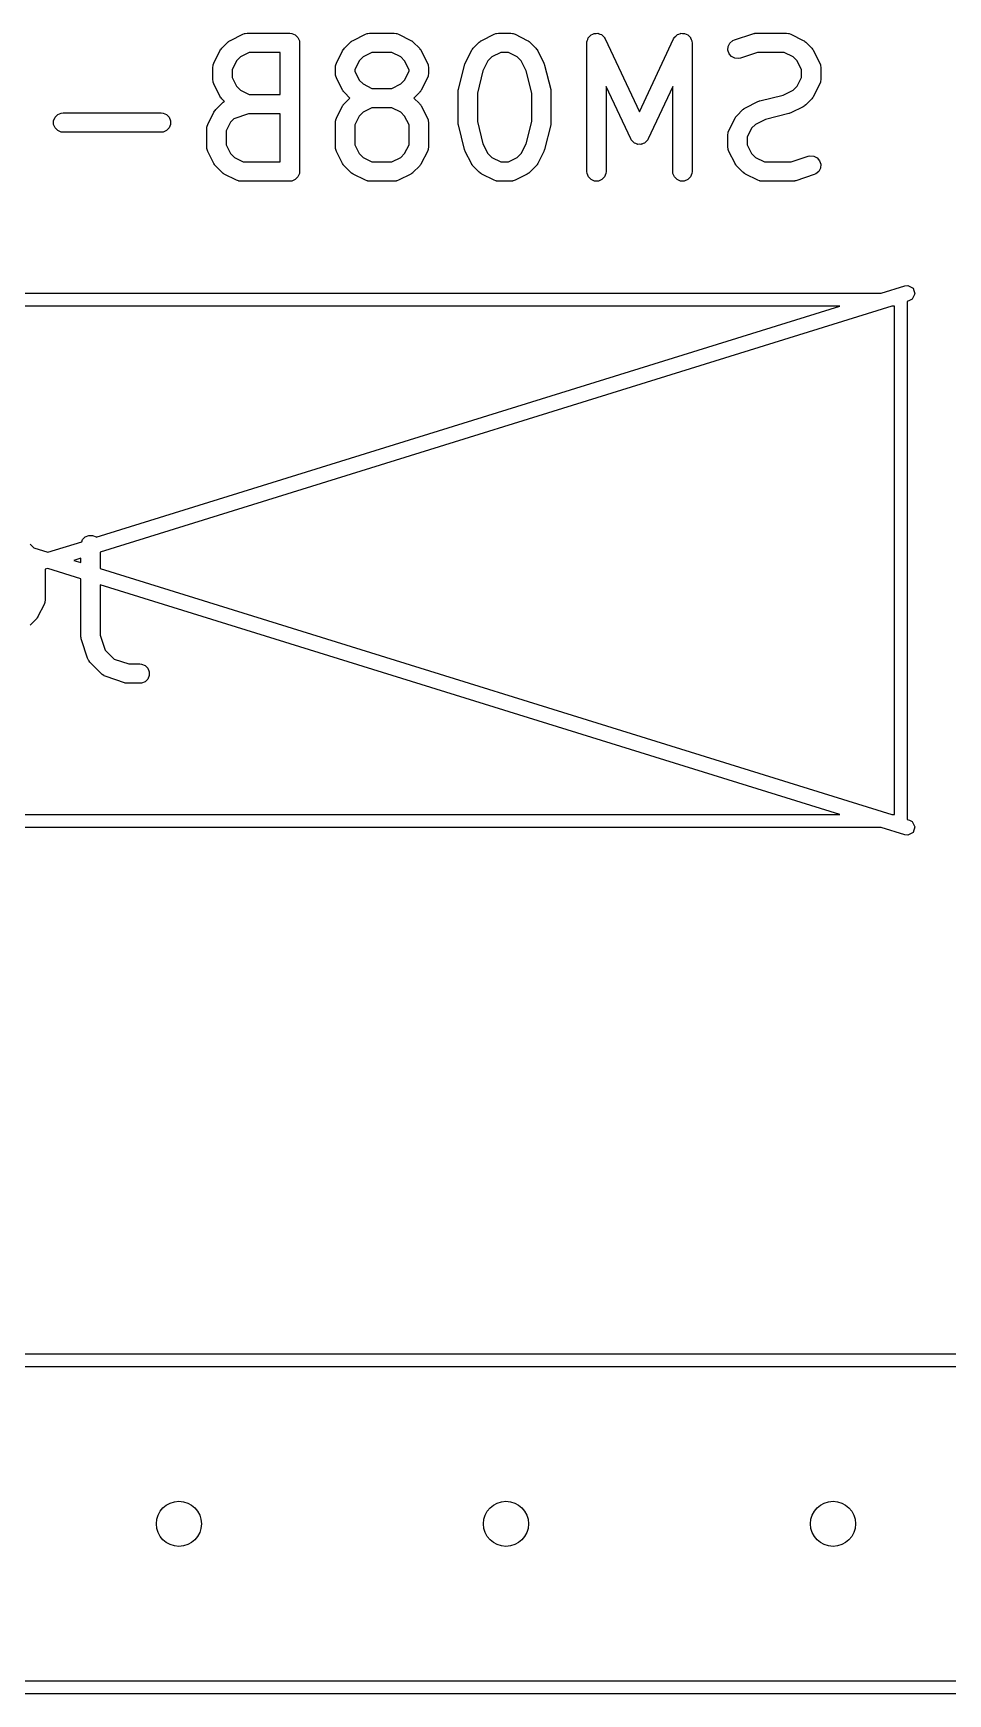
# Model space of a CAD drawing. Extents: x 4.36 to 6.79, y -4.77 to -4.17.
# Drawn here: x 6.098 to 6.378, y -4.68 to -4.172 of the extents above; entities that cross this region are included whole.
import ezdxf

# ---------------------------------------------------------------- set-up
doc = ezdxf.new("R2010")
doc.units = 0
doc.header["$MEASUREMENT"] = 0
doc.layers.add('BLACK', color=7, linetype='CONTINUOUS')

msp = doc.modelspace()

# ---------------------------------------------------------------- linework, layer by layer
at = {"layer": 'BLACK', "linetype": 'CONTINUOUS'}
for p, q in [((6.15745, -4.17478), (6.15768, -4.17459)), ((6.15768, -4.17459), (6.15773, -4.17453)), ((6.15773, -4.17453), (6.15782, -4.17448)), ((6.15782, -4.17448), (6.1579, -4.17441)), ((6.1579, -4.17441), (6.15797, -4.17438)), ((6.15797, -4.17438), (6.15822, -4.17423)), ((6.15822, -4.17423), (6.16197, -4.17235)), ((6.16197, -4.17235), (6.16251, -4.17214)), ((6.16251, -4.17214), (6.16262, -4.17214)), ((6.16262, -4.17214), (6.16272, -4.1721)), ((6.16272, -4.1721), (6.16329, -4.17204)), ((6.16329, -4.17204), (6.17642, -4.17204)), ((6.17642, -4.17204), (6.17699, -4.1721)), ((6.17699, -4.1721), (6.17806, -4.17254)), ((6.17806, -4.17254), (6.17887, -4.17335)), ((6.17887, -4.17335), (6.17931, -4.17442)), ((6.17931, -4.17442), (6.17937, -4.17499)), ((6.19495, -4.17478), (6.19518, -4.17459)), ((6.19518, -4.17459), (6.19523, -4.17453)), ((6.19523, -4.17453), (6.19532, -4.17448)), ((6.19532, -4.17448), (6.1954, -4.17441)), ((6.1954, -4.17441), (6.19547, -4.17438)), ((6.19547, -4.17438), (6.19572, -4.17423)), ((6.19572, -4.17423), (6.19947, -4.17235)), ((6.19947, -4.17235), (6.20001, -4.17214)), ((6.20001, -4.17214), (6.20011, -4.17214)), ((6.20011, -4.17214), (6.20021, -4.1721)), ((6.20021, -4.1721), (6.20079, -4.17204)), ((6.20079, -4.17204), (6.20829, -4.17204)), ((6.20829, -4.17204), (6.20886, -4.1721)), ((6.20886, -4.1721), (6.20896, -4.17214)), ((6.20896, -4.17214), (6.20907, -4.17214)), ((6.20907, -4.17214), (6.20961, -4.17235)), ((6.20961, -4.17235), (6.21336, -4.17423)), ((6.21336, -4.17423), (6.2136, -4.17438)), ((6.2136, -4.17438), (6.21368, -4.17441)), ((6.21368, -4.17441), (6.21376, -4.17448)), ((6.21376, -4.17448), (6.21385, -4.17453)), ((6.21385, -4.17453), (6.2139, -4.17459)), ((6.2139, -4.17459), (6.21412, -4.17478)), ((6.23432, -4.17478), (6.23455, -4.17459)), ((6.23455, -4.17459), (6.2346, -4.17453)), ((6.2346, -4.17453), (6.23469, -4.17448)), ((6.23469, -4.17448), (6.23477, -4.17441)), ((6.23477, -4.17441), (6.23484, -4.17438)), ((6.23484, -4.17438), (6.23509, -4.17423)), ((6.23509, -4.17423), (6.23884, -4.17235)), ((6.23884, -4.17235), (6.23938, -4.17214)), ((6.23938, -4.17214), (6.23948, -4.17214)), ((6.23948, -4.17214), (6.23958, -4.1721)), ((6.23958, -4.1721), (6.24016, -4.17204)), ((6.24016, -4.17204), (6.24391, -4.17204)), ((6.24391, -4.17204), (6.24448, -4.1721)), ((6.24448, -4.1721), (6.24458, -4.17214)), ((6.24458, -4.17214), (6.24469, -4.17214)), ((6.24469, -4.17214), (6.24523, -4.17235)), ((6.24523, -4.17235), (6.24898, -4.17423)), ((6.24898, -4.17423), (6.24923, -4.17438)), ((6.24923, -4.17438), (6.2493, -4.17441)), ((6.2493, -4.17441), (6.24938, -4.17448)), ((6.24938, -4.17448), (6.24947, -4.17453)), ((6.24947, -4.17453), (6.24952, -4.17459)), ((6.24952, -4.17459), (6.24974, -4.17478)), ((6.26724, -4.17454), (6.26725, -4.17451)), ((6.26724, -4.17461), (6.26724, -4.17454)), ((6.26725, -4.17451), (6.26726, -4.17442)), ((6.26726, -4.17442), (6.26745, -4.17394)), ((6.26745, -4.17394), (6.26763, -4.17346)), ((6.26763, -4.17346), (6.26767, -4.17341)), ((6.26767, -4.17341), (6.2677, -4.17335)), ((6.2677, -4.17335), (6.26806, -4.17299)), ((6.26806, -4.17299), (6.26841, -4.17261)), ((6.26841, -4.17261), (6.26847, -4.17258)), ((6.26847, -4.17258), (6.26851, -4.17254)), ((6.26851, -4.17254), (6.26899, -4.17234)), ((6.26899, -4.17234), (6.26945, -4.17212)), ((6.26945, -4.17212), (6.26952, -4.17212)), ((6.26952, -4.17212), (6.26958, -4.1721)), ((6.26958, -4.1721), (6.27009, -4.1721)), ((6.27009, -4.1721), (6.2706, -4.17207)), ((6.2706, -4.17207), (6.27066, -4.1721)), ((6.27066, -4.1721), (6.27073, -4.1721)), ((6.27073, -4.1721), (6.2712, -4.17229)), ((6.2712, -4.17229), (6.27168, -4.17247)), ((6.27168, -4.17247), (6.27173, -4.17251)), ((6.27173, -4.17251), (6.27179, -4.17254)), ((6.27179, -4.17254), (6.27216, -4.1729)), ((6.27216, -4.1729), (6.27253, -4.17325)), ((6.27253, -4.17325), (6.27258, -4.17332)), ((6.27258, -4.17332), (6.27261, -4.17335)), ((6.27261, -4.17335), (6.27264, -4.17342)), ((6.27264, -4.17342), (6.27283, -4.17374)), ((6.27283, -4.17374), (6.28328, -4.19613)), ((6.28328, -4.19613), (6.29372, -4.17374)), ((6.29372, -4.17374), (6.29392, -4.17342)), ((6.29392, -4.17342), (6.29395, -4.17335)), ((6.29395, -4.17335), (6.29397, -4.17332)), ((6.29397, -4.17332), (6.29402, -4.17325)), ((6.29402, -4.17325), (6.2944, -4.1729)), ((6.2944, -4.1729), (6.29476, -4.17254)), ((6.29476, -4.17254), (6.29482, -4.17251)), ((6.29482, -4.17251), (6.29487, -4.17247)), ((6.29487, -4.17247), (6.29535, -4.17229)), ((6.29535, -4.17229), (6.29582, -4.1721)), ((6.29582, -4.1721), (6.29589, -4.1721)), ((6.29589, -4.1721), (6.29595, -4.17207)), ((6.29595, -4.17207), (6.29646, -4.1721)), ((6.29646, -4.1721), (6.29698, -4.1721)), ((6.29698, -4.1721), (6.29704, -4.17212)), ((6.29704, -4.17212), (6.2971, -4.17212)), ((6.2971, -4.17212), (6.29757, -4.17234)), ((6.29757, -4.17234), (6.29804, -4.17254)), ((6.29804, -4.17254), (6.29809, -4.17258)), ((6.29809, -4.17258), (6.29815, -4.17261)), ((6.29815, -4.17261), (6.29849, -4.17299)), ((6.29849, -4.17299), (6.29886, -4.17335)), ((6.29886, -4.17335), (6.29888, -4.17341)), ((6.29888, -4.17341), (6.29893, -4.17346)), ((6.29893, -4.17346), (6.2991, -4.17394)), ((6.2991, -4.17394), (6.2993, -4.17442)), ((6.2993, -4.17442), (6.29931, -4.17451)), ((6.29931, -4.17451), (6.29932, -4.17454)), ((6.29932, -4.17454), (6.29932, -4.17461)), ((6.31094, -4.17506), (6.31181, -4.1743)), ((6.31181, -4.1743), (6.31234, -4.17407)), ((6.31234, -4.17407), (6.31796, -4.17219)), ((6.31796, -4.17219), (6.31825, -4.17213)), ((6.31825, -4.17213), (6.31832, -4.1721)), ((6.31832, -4.1721), (6.31843, -4.17209)), ((6.31843, -4.17209), (6.31853, -4.17206)), ((6.31853, -4.17206), (6.31861, -4.17207)), ((6.31861, -4.17207), (6.3189, -4.17204)), ((6.3189, -4.17204), (6.32827, -4.17204)), ((6.32827, -4.17204), (6.32885, -4.1721)), ((6.32885, -4.1721), (6.32895, -4.17214)), ((6.32895, -4.17214), (6.32905, -4.17214)), ((6.32905, -4.17214), (6.32959, -4.17235)), ((6.32959, -4.17235), (6.33334, -4.17423)), ((6.33334, -4.17423), (6.33359, -4.17438)), ((6.33359, -4.17438), (6.33366, -4.17441)), ((6.33366, -4.17441), (6.33374, -4.17448)), ((6.33374, -4.17448), (6.33383, -4.17453)), ((6.33383, -4.17453), (6.33388, -4.17459)), ((6.33388, -4.17459), (6.33411, -4.17478)), ((6.15315, -4.18117), (6.15503, -4.17742)), ((6.15503, -4.17742), (6.15518, -4.17717)), ((6.15518, -4.17717), (6.15521, -4.1771)), ((6.15521, -4.1771), (6.15528, -4.17702)), ((6.15528, -4.17702), (6.15534, -4.17693)), ((6.15534, -4.17693), (6.15539, -4.17688)), ((6.15539, -4.17688), (6.15558, -4.17665)), ((6.15558, -4.17665), (6.15745, -4.17478)), ((6.16129, -4.17929), (6.16009, -4.18049)), ((6.16399, -4.17795), (6.16129, -4.17929)), ((6.17346, -4.17795), (6.16399, -4.17795)), ((6.17346, -4.19079), (6.17346, -4.17795)), ((6.17937, -4.17499), (6.17937, -4.21436)), ((6.19065, -4.18117), (6.19252, -4.17742)), ((6.19252, -4.17742), (6.19268, -4.17717)), ((6.19268, -4.17717), (6.19271, -4.1771)), ((6.19271, -4.1771), (6.19277, -4.17702)), ((6.19277, -4.17702), (6.19283, -4.17693)), ((6.19283, -4.17693), (6.19289, -4.17688)), ((6.19289, -4.17688), (6.19308, -4.17665)), ((6.19308, -4.17665), (6.19495, -4.17478)), ((6.19879, -4.17929), (6.19759, -4.18049)), ((6.20148, -4.17795), (6.19879, -4.17929)), ((6.20759, -4.17795), (6.20148, -4.17795)), ((6.21029, -4.17929), (6.20759, -4.17795)), ((6.21148, -4.18049), (6.21029, -4.17929)), ((6.21412, -4.17478), (6.216, -4.17665)), ((6.216, -4.17665), (6.21618, -4.17688)), ((6.21618, -4.17688), (6.21624, -4.17693)), ((6.21624, -4.17693), (6.2163, -4.17702)), ((6.2163, -4.17702), (6.21637, -4.1771)), ((6.21637, -4.1771), (6.2164, -4.17717)), ((6.2164, -4.17717), (6.21655, -4.17742)), ((6.21655, -4.17742), (6.21843, -4.18117)), ((6.23002, -4.18117), (6.23189, -4.17742)), ((6.23189, -4.17742), (6.23205, -4.17717)), ((6.23205, -4.17717), (6.23208, -4.1771)), ((6.23208, -4.1771), (6.23214, -4.17702)), ((6.23214, -4.17702), (6.2322, -4.17693)), ((6.2322, -4.17693), (6.23226, -4.17688)), ((6.23226, -4.17688), (6.23245, -4.17665)), ((6.23245, -4.17665), (6.23432, -4.17478)), ((6.23816, -4.17929), (6.23696, -4.18049)), ((6.24085, -4.17795), (6.23816, -4.17929)), ((6.24321, -4.17795), (6.24085, -4.17795)), ((6.24591, -4.17929), (6.24321, -4.17795)), ((6.2471, -4.18049), (6.24591, -4.17929)), ((6.24974, -4.17478), (6.25162, -4.17665)), ((6.25162, -4.17665), (6.2518, -4.17688)), ((6.2518, -4.17688), (6.25186, -4.17693)), ((6.25186, -4.17693), (6.25192, -4.17702)), ((6.25192, -4.17702), (6.25199, -4.1771)), ((6.25199, -4.1771), (6.25202, -4.17717)), ((6.25202, -4.17717), (6.25217, -4.17742)), ((6.25217, -4.17742), (6.25405, -4.18117)), ((6.2672, -4.17499), (6.26724, -4.17461)), ((6.2672, -4.21436), (6.2672, -4.17499)), ((6.29932, -4.17461), (6.29935, -4.17499)), ((6.29935, -4.17499), (6.29935, -4.21436)), ((6.31034, -4.17724), (6.31043, -4.17609)), ((6.31071, -4.17833), (6.31034, -4.17724)), ((6.31043, -4.17609), (6.31094, -4.17506)), ((6.31146, -4.1792), (6.31071, -4.17833)), ((6.31249, -4.17972), (6.31146, -4.1792)), ((6.31421, -4.17967), (6.31364, -4.1798)), ((6.31938, -4.17795), (6.31421, -4.17967)), ((6.32757, -4.17795), (6.31938, -4.17795)), ((6.33027, -4.17929), (6.32757, -4.17795)), ((6.33147, -4.18049), (6.33027, -4.17929)), ((6.33411, -4.17478), (6.33598, -4.17665)), ((6.33598, -4.17665), (6.33617, -4.17688)), ((6.33617, -4.17688), (6.33623, -4.17693)), ((6.33623, -4.17693), (6.33628, -4.17702)), ((6.33628, -4.17702), (6.33635, -4.1771)), ((6.33635, -4.1771), (6.33638, -4.17717)), ((6.33638, -4.17717), (6.33654, -4.17742)), ((6.33654, -4.17742), (6.33841, -4.18117)), ((6.15284, -4.18249), (6.1529, -4.18192)), ((6.15284, -4.18624), (6.15284, -4.18249)), ((6.1529, -4.18192), (6.15294, -4.18182)), ((6.15294, -4.18182), (6.15295, -4.18171)), ((6.15295, -4.18171), (6.15315, -4.18117)), ((6.16009, -4.18049), (6.15875, -4.18319)), ((6.15875, -4.18319), (6.15875, -4.18554)), ((6.19034, -4.18249), (6.19039, -4.18192)), ((6.19034, -4.18437), (6.19034, -4.18249)), ((6.19039, -4.18494), (6.19034, -4.18437)), ((6.19039, -4.18192), (6.19043, -4.18182)), ((6.19043, -4.18182), (6.19044, -4.18171)), ((6.19044, -4.18171), (6.19065, -4.18117)), ((6.19759, -4.18049), (6.19624, -4.18319)), ((6.19624, -4.18319), (6.19624, -4.18367)), ((6.19624, -4.18367), (6.19759, -4.18637)), ((6.21283, -4.18319), (6.21148, -4.18049)), ((6.21148, -4.18637), (6.21283, -4.18367)), ((6.21283, -4.18367), (6.21283, -4.18319)), ((6.21843, -4.18117), (6.21863, -4.18171)), ((6.21863, -4.18171), (6.21864, -4.18182)), ((6.21864, -4.18182), (6.21868, -4.18192)), ((6.21868, -4.18192), (6.21874, -4.18249)), ((6.21874, -4.18437), (6.21868, -4.18494)), ((6.21874, -4.18249), (6.21874, -4.18437)), ((6.22792, -4.18927), (6.22979, -4.18178)), ((6.22979, -4.18178), (6.22981, -4.18173)), ((6.22981, -4.18171), (6.2299, -4.18147)), ((6.22981, -4.18173), (6.22981, -4.18171)), ((6.2299, -4.18147), (6.22999, -4.18123)), ((6.22999, -4.18123), (6.23, -4.18121)), ((6.23, -4.18121), (6.23002, -4.18117)), ((6.23544, -4.18352), (6.23374, -4.19035)), ((6.23696, -4.18049), (6.23544, -4.18352)), ((6.24862, -4.18352), (6.2471, -4.18049)), ((6.25033, -4.19035), (6.24862, -4.18352)), ((6.25405, -4.18117), (6.25406, -4.18121)), ((6.25406, -4.18121), (6.25408, -4.18123)), ((6.25408, -4.18123), (6.25416, -4.18147)), ((6.25416, -4.18147), (6.25425, -4.18171)), ((6.25425, -4.18171), (6.25426, -4.18173)), ((6.25426, -4.18173), (6.25427, -4.18178)), ((6.25427, -4.18178), (6.25615, -4.18927)), ((6.31364, -4.1798), (6.31249, -4.17972)), ((6.33282, -4.18319), (6.33147, -4.18049)), ((6.33282, -4.18554), (6.33282, -4.18319)), ((6.33841, -4.18117), (6.33862, -4.18171)), ((6.33862, -4.18171), (6.33863, -4.18182)), ((6.33863, -4.18182), (6.33867, -4.18192)), ((6.33867, -4.18192), (6.33872, -4.18249)), ((6.33872, -4.18249), (6.33872, -4.18624)), ((6.1529, -4.18682), (6.15284, -4.18624)), ((6.15294, -4.18692), (6.1529, -4.18682)), ((6.15295, -4.18702), (6.15294, -4.18692)), ((6.15315, -4.18756), (6.15295, -4.18702)), ((6.15503, -4.19131), (6.15315, -4.18756)), ((6.15875, -4.18554), (6.16009, -4.18824)), ((6.16009, -4.18824), (6.16129, -4.18944)), ((6.16129, -4.18944), (6.16399, -4.19079)), ((6.19043, -4.18504), (6.19039, -4.18494)), ((6.19044, -4.18515), (6.19043, -4.18504)), ((6.19065, -4.18569), (6.19044, -4.18515)), ((6.19252, -4.18944), (6.19065, -4.18569)), ((6.19268, -4.18968), (6.19252, -4.18944)), ((6.19271, -4.18976), (6.19268, -4.18968)), ((6.19277, -4.18984), (6.19271, -4.18976)), ((6.19283, -4.18993), (6.19277, -4.18984)), ((6.19759, -4.18637), (6.19879, -4.18756)), ((6.19879, -4.18756), (6.20148, -4.18891)), ((6.20148, -4.18891), (6.20759, -4.18891)), ((6.20759, -4.18891), (6.21029, -4.18756)), ((6.21029, -4.18756), (6.21148, -4.18637)), ((6.2163, -4.18984), (6.21624, -4.18993)), ((6.21637, -4.18976), (6.2163, -4.18984)), ((6.2164, -4.18968), (6.21637, -4.18976)), ((6.21655, -4.18944), (6.2164, -4.18968)), ((6.21843, -4.18569), (6.21655, -4.18944)), ((6.21863, -4.18515), (6.21843, -4.18569)), ((6.21864, -4.18504), (6.21863, -4.18515)), ((6.21868, -4.18494), (6.21864, -4.18504)), ((6.22783, -4.18985), (6.22787, -4.18963)), ((6.22787, -4.18963), (6.22789, -4.18941)), ((6.22789, -4.18941), (6.2279, -4.18937)), ((6.2279, -4.18937), (6.22792, -4.18927)), ((6.25615, -4.18927), (6.25616, -4.18937)), ((6.25616, -4.18937), (6.25618, -4.18941)), ((6.25618, -4.18941), (6.2562, -4.18963)), ((6.2562, -4.18963), (6.25623, -4.18985)), ((6.2806, -4.20436), (6.27311, -4.1883)), ((6.27311, -4.1883), (6.27311, -4.21436)), ((6.29345, -4.1883), (6.28595, -4.20436)), ((6.29345, -4.21436), (6.29345, -4.1883)), ((6.32724, -4.19095), (6.33027, -4.18944)), ((6.33027, -4.18944), (6.33147, -4.18824)), ((6.33147, -4.18824), (6.33282, -4.18554)), ((6.33841, -4.18756), (6.33654, -4.19131)), ((6.33862, -4.18702), (6.33841, -4.18756)), ((6.33863, -4.18692), (6.33862, -4.18702)), ((6.33867, -4.18682), (6.33863, -4.18692)), ((6.33872, -4.18624), (6.33867, -4.18682)), ((6.15371, -4.1954), (6.15558, -4.19353)), ((6.15518, -4.19156), (6.15503, -4.19131)), ((6.15521, -4.19163), (6.15518, -4.19156)), ((6.15528, -4.19171), (6.15521, -4.19163)), ((6.15534, -4.1918), (6.15528, -4.19171)), ((6.15539, -4.19185), (6.15534, -4.1918)), ((6.15558, -4.19208), (6.15539, -4.19185)), ((6.15644, -4.19294), (6.15558, -4.19208)), ((6.15558, -4.19353), (6.15603, -4.19316)), ((6.15603, -4.19316), (6.15613, -4.19312)), ((6.15613, -4.19312), (6.15621, -4.19305)), ((6.15621, -4.19305), (6.15644, -4.19294)), ((6.16399, -4.19079), (6.17346, -4.19079)), ((6.19065, -4.19804), (6.19252, -4.19429)), ((6.19252, -4.19429), (6.19268, -4.19405)), ((6.19268, -4.19405), (6.19271, -4.19397)), ((6.19271, -4.19397), (6.19277, -4.19389)), ((6.19277, -4.19389), (6.19283, -4.1938)), ((6.19289, -4.18998), (6.19283, -4.18993)), ((6.19283, -4.1938), (6.19289, -4.19375)), ((6.19308, -4.1902), (6.19289, -4.18998)), ((6.19289, -4.19375), (6.19308, -4.19353)), ((6.19474, -4.19187), (6.19308, -4.1902)), ((6.19308, -4.19353), (6.19474, -4.19187)), ((6.20148, -4.19482), (6.19879, -4.19617)), ((6.20759, -4.19482), (6.20148, -4.19482)), ((6.21029, -4.19617), (6.20759, -4.19482)), ((6.216, -4.1902), (6.21434, -4.19187)), ((6.21434, -4.19187), (6.216, -4.19353)), ((6.21618, -4.18998), (6.216, -4.1902)), ((6.216, -4.19353), (6.21618, -4.19375)), ((6.21624, -4.18993), (6.21618, -4.18998)), ((6.21618, -4.19375), (6.21624, -4.1938)), ((6.21624, -4.1938), (6.2163, -4.19389)), ((6.2163, -4.19389), (6.21637, -4.19397)), ((6.21637, -4.19397), (6.2164, -4.19405)), ((6.2164, -4.19405), (6.21655, -4.19429)), ((6.21655, -4.19429), (6.21843, -4.19804)), ((6.22784, -4.18989), (6.22783, -4.18985)), ((6.22783, -4.18999), (6.22784, -4.18989)), ((6.22783, -4.19936), (6.22783, -4.18999)), ((6.23374, -4.19035), (6.23374, -4.199)), ((6.25033, -4.199), (6.25033, -4.19035)), ((6.25623, -4.18985), (6.25622, -4.18989)), ((6.25622, -4.18989), (6.25623, -4.18999)), ((6.25623, -4.18999), (6.25623, -4.19936)), ((6.31545, -4.19501), (6.3157, -4.19485)), ((6.3157, -4.19485), (6.31945, -4.19297)), ((6.31945, -4.19297), (6.31949, -4.19296)), ((6.31949, -4.19296), (6.31951, -4.19295)), ((6.31951, -4.19295), (6.31975, -4.19286)), ((6.31975, -4.19286), (6.31999, -4.19277)), ((6.31999, -4.19277), (6.32001, -4.19277)), ((6.32001, -4.19277), (6.32006, -4.19275)), ((6.32006, -4.19275), (6.32724, -4.19095)), ((6.33334, -4.19451), (6.32959, -4.19638)), ((6.33359, -4.19435), (6.33334, -4.19451)), ((6.33366, -4.19432), (6.33359, -4.19435)), ((6.33374, -4.19425), (6.33366, -4.19432)), ((6.33383, -4.1942), (6.33374, -4.19425)), ((6.33388, -4.19414), (6.33383, -4.1942)), ((6.33411, -4.19395), (6.33388, -4.19414)), ((6.33598, -4.19208), (6.33411, -4.19395)), ((6.33617, -4.19185), (6.33598, -4.19208)), ((6.33623, -4.1918), (6.33617, -4.19185)), ((6.33628, -4.19171), (6.33623, -4.1918)), ((6.33635, -4.19163), (6.33628, -4.19171)), ((6.33638, -4.19156), (6.33635, -4.19163)), ((6.33654, -4.19131), (6.33638, -4.19156)), ((6.10415, -4.19879), (6.10459, -4.19772)), ((6.10415, -4.19994), (6.10415, -4.19879)), ((6.10459, -4.20101), (6.10415, -4.19994)), ((6.10459, -4.19772), (6.10541, -4.19691)), ((6.10541, -4.19691), (6.10647, -4.19647)), ((6.10647, -4.19647), (6.10705, -4.19641)), ((6.10705, -4.19641), (6.13705, -4.19641)), ((6.13705, -4.19641), (6.13762, -4.19647)), ((6.13762, -4.19647), (6.13869, -4.19691)), ((6.13869, -4.19691), (6.1395, -4.19772)), ((6.1395, -4.19772), (6.13994, -4.19879)), ((6.13994, -4.19994), (6.1395, -4.20101)), ((6.13994, -4.19879), (6.13994, -4.19994)), ((6.15107, -4.20046), (6.15128, -4.19992)), ((6.15128, -4.19992), (6.15315, -4.19617)), ((6.15315, -4.19617), (6.15331, -4.19592)), ((6.15331, -4.19592), (6.15334, -4.19585)), ((6.15334, -4.19585), (6.1534, -4.19577)), ((6.1534, -4.19577), (6.15346, -4.19568)), ((6.15346, -4.19568), (6.15352, -4.19563)), ((6.15352, -4.19563), (6.15371, -4.1954)), ((6.15822, -4.19924), (6.15687, -4.20194)), ((6.15926, -4.1982), (6.15822, -4.19924)), ((6.16377, -4.19669), (6.15926, -4.1982)), ((6.17346, -4.19669), (6.16377, -4.19669)), ((6.17346, -4.21141), (6.17346, -4.19669)), ((6.19034, -4.19936), (6.19039, -4.19879)), ((6.19034, -4.20686), (6.19034, -4.19936)), ((6.19039, -4.19879), (6.19043, -4.19869)), ((6.19043, -4.19869), (6.19044, -4.19858)), ((6.19044, -4.19858), (6.19065, -4.19804)), ((6.19759, -4.19736), (6.19624, -4.20006)), ((6.19879, -4.19617), (6.19759, -4.19736)), ((6.21148, -4.19736), (6.21029, -4.19617)), ((6.21283, -4.20006), (6.21148, -4.19736)), ((6.21843, -4.19804), (6.21863, -4.19858)), ((6.21863, -4.19858), (6.21864, -4.19869)), ((6.21864, -4.19869), (6.21868, -4.19879)), ((6.21868, -4.19879), (6.21874, -4.19936)), ((6.21874, -4.19936), (6.21874, -4.20686)), ((6.22784, -4.19947), (6.22783, -4.19936)), ((6.22783, -4.19951), (6.22784, -4.19947)), ((6.22787, -4.19972), (6.22783, -4.19951)), ((6.22789, -4.19994), (6.22787, -4.19972)), ((6.2279, -4.19998), (6.22789, -4.19994)), ((6.22792, -4.20008), (6.2279, -4.19998)), ((6.23374, -4.199), (6.23544, -4.20583)), ((6.24862, -4.20583), (6.25033, -4.199)), ((6.25616, -4.19998), (6.25615, -4.20008)), ((6.25618, -4.19994), (6.25616, -4.19998)), ((6.2562, -4.19972), (6.25618, -4.19994)), ((6.25623, -4.19951), (6.2562, -4.19972)), ((6.25623, -4.19936), (6.25622, -4.19947)), ((6.25622, -4.19947), (6.25623, -4.19951)), ((6.31063, -4.20179), (6.31251, -4.19804)), ((6.31251, -4.19804), (6.31266, -4.1978)), ((6.31266, -4.1978), (6.31269, -4.19772)), ((6.31269, -4.19772), (6.31276, -4.19764)), ((6.31276, -4.19764), (6.31282, -4.19755)), ((6.31282, -4.19755), (6.31287, -4.1975)), ((6.31287, -4.1975), (6.31306, -4.19728)), ((6.31306, -4.19728), (6.31493, -4.1954)), ((6.31493, -4.1954), (6.31516, -4.19522)), ((6.31516, -4.19522), (6.31521, -4.19516)), ((6.31521, -4.19516), (6.3153, -4.1951)), ((6.3153, -4.1951), (6.31538, -4.19503)), ((6.31538, -4.19503), (6.31545, -4.19501)), ((6.31877, -4.19992), (6.31757, -4.20111)), ((6.3218, -4.1984), (6.31877, -4.19992)), ((6.32899, -4.19661), (6.3218, -4.1984)), ((6.32903, -4.19659), (6.32899, -4.19661)), ((6.32905, -4.19659), (6.32903, -4.19659)), ((6.32929, -4.1965), (6.32905, -4.19659)), ((6.32953, -4.19641), (6.32929, -4.1965)), ((6.32955, -4.1964), (6.32953, -4.19641)), ((6.32959, -4.19638), (6.32955, -4.1964)), ((6.10541, -4.20182), (6.10459, -4.20101)), ((6.10647, -4.20226), (6.10541, -4.20182)), ((6.10705, -4.20232), (6.10647, -4.20226)), ((6.13705, -4.20232), (6.10705, -4.20232)), ((6.13762, -4.20226), (6.13705, -4.20232)), ((6.13869, -4.20182), (6.13762, -4.20226)), ((6.1395, -4.20101), (6.13869, -4.20182)), ((6.15097, -4.20124), (6.15102, -4.20066)), ((6.15097, -4.20686), (6.15097, -4.20124)), ((6.15102, -4.20066), (6.15106, -4.20057)), ((6.15106, -4.20057), (6.15107, -4.20046)), ((6.15687, -4.20194), (6.15687, -4.20617)), ((6.19624, -4.20006), (6.19624, -4.20617)), ((6.21283, -4.20617), (6.21283, -4.20006)), ((6.22979, -4.20758), (6.22792, -4.20008)), ((6.25615, -4.20008), (6.25427, -4.20758)), ((6.28073, -4.20457), (6.2806, -4.20436)), ((6.28075, -4.20465), (6.28073, -4.20457)), ((6.2808, -4.2047), (6.28075, -4.20465)), ((6.2809, -4.20486), (6.2808, -4.2047)), ((6.28123, -4.20516), (6.2809, -4.20486)), ((6.28566, -4.20486), (6.28533, -4.20516)), ((6.28576, -4.2047), (6.28566, -4.20486)), ((6.2858, -4.20465), (6.28576, -4.2047)), ((6.28583, -4.20457), (6.2858, -4.20465)), ((6.28595, -4.20436), (6.28583, -4.20457)), ((6.31032, -4.20311), (6.31038, -4.20254)), ((6.31032, -4.20686), (6.31032, -4.20311)), ((6.31038, -4.20254), (6.31042, -4.20244)), ((6.31042, -4.20244), (6.31043, -4.20233)), ((6.31043, -4.20233), (6.31063, -4.20179)), ((6.31757, -4.20111), (6.31623, -4.20381)), ((6.31623, -4.20381), (6.31623, -4.20617)), ((6.15102, -4.20744), (6.15097, -4.20686)), ((6.15106, -4.20754), (6.15102, -4.20744)), ((6.15107, -4.20764), (6.15106, -4.20754)), ((6.15128, -4.20818), (6.15107, -4.20764)), ((6.15315, -4.21193), (6.15128, -4.20818)), ((6.15687, -4.20617), (6.15822, -4.20886)), ((6.15822, -4.20886), (6.15942, -4.21006)), ((6.15942, -4.21006), (6.16211, -4.21141)), ((6.19039, -4.20744), (6.19034, -4.20686)), ((6.19043, -4.20754), (6.19039, -4.20744)), ((6.19044, -4.20764), (6.19043, -4.20754)), ((6.19065, -4.20818), (6.19044, -4.20764)), ((6.19252, -4.21193), (6.19065, -4.20818)), ((6.19624, -4.20617), (6.19759, -4.20886)), ((6.19759, -4.20886), (6.19879, -4.21006)), ((6.19879, -4.21006), (6.20148, -4.21141)), ((6.20759, -4.21141), (6.21029, -4.21006)), ((6.21029, -4.21006), (6.21148, -4.20886)), ((6.21148, -4.20886), (6.21283, -4.20617)), ((6.21843, -4.20818), (6.21655, -4.21193)), ((6.21863, -4.20764), (6.21843, -4.20818)), ((6.21864, -4.20754), (6.21863, -4.20764)), ((6.21868, -4.20744), (6.21864, -4.20754)), ((6.21874, -4.20686), (6.21868, -4.20744)), ((6.22981, -4.20762), (6.22979, -4.20758)), ((6.22981, -4.20764), (6.22981, -4.20762)), ((6.2299, -4.20788), (6.22981, -4.20764)), ((6.22999, -4.20813), (6.2299, -4.20788)), ((6.23, -4.20814), (6.22999, -4.20813)), ((6.23002, -4.20818), (6.23, -4.20814)), ((6.23189, -4.21193), (6.23002, -4.20818)), ((6.23544, -4.20583), (6.23696, -4.20886)), ((6.23696, -4.20886), (6.23816, -4.21006)), ((6.23816, -4.21006), (6.24085, -4.21141)), ((6.24321, -4.21141), (6.24591, -4.21006)), ((6.24591, -4.21006), (6.2471, -4.20886)), ((6.2471, -4.20886), (6.24862, -4.20583)), ((6.25405, -4.20818), (6.25217, -4.21193)), ((6.25406, -4.20814), (6.25405, -4.20818)), ((6.25408, -4.20813), (6.25406, -4.20814)), ((6.25416, -4.20788), (6.25408, -4.20813)), ((6.25425, -4.20764), (6.25416, -4.20788)), ((6.25426, -4.20762), (6.25425, -4.20764)), ((6.25427, -4.20758), (6.25426, -4.20762)), ((6.28153, -4.2055), (6.28123, -4.20516)), ((6.28165, -4.20555), (6.28153, -4.2055)), ((6.28175, -4.20564), (6.28165, -4.20555)), ((6.28217, -4.20579), (6.28175, -4.20564)), ((6.28257, -4.20598), (6.28217, -4.20579)), ((6.28271, -4.20599), (6.28257, -4.20598)), ((6.28283, -4.20603), (6.28271, -4.20599)), ((6.28328, -4.20601), (6.28283, -4.20603)), ((6.28373, -4.20603), (6.28328, -4.20601)), ((6.28385, -4.20599), (6.28373, -4.20603)), ((6.28398, -4.20598), (6.28385, -4.20599)), ((6.28439, -4.20579), (6.28398, -4.20598)), ((6.28481, -4.20564), (6.28439, -4.20579)), ((6.2849, -4.20555), (6.28481, -4.20564)), ((6.28502, -4.2055), (6.2849, -4.20555)), ((6.28533, -4.20516), (6.28502, -4.2055)), ((6.31038, -4.20744), (6.31032, -4.20686)), ((6.31042, -4.20754), (6.31038, -4.20744)), ((6.31043, -4.20764), (6.31042, -4.20754)), ((6.31063, -4.20818), (6.31043, -4.20764)), ((6.31251, -4.21193), (6.31063, -4.20818)), ((6.31623, -4.20617), (6.31757, -4.20886)), ((6.31757, -4.20886), (6.31877, -4.21006)), ((6.31877, -4.21006), (6.32147, -4.21141)), ((6.32967, -4.21141), (6.33484, -4.20969)), ((6.33484, -4.20969), (6.3354, -4.20956)), ((6.3354, -4.20956), (6.33655, -4.20964)), ((6.33655, -4.20964), (6.33758, -4.21016)), ((6.15331, -4.21218), (6.15315, -4.21193)), ((6.15334, -4.21225), (6.15331, -4.21218)), ((6.1534, -4.21233), (6.15334, -4.21225)), ((6.15346, -4.21242), (6.1534, -4.21233)), ((6.15352, -4.21247), (6.15346, -4.21242)), ((6.15371, -4.2127), (6.15352, -4.21247)), ((6.15558, -4.21458), (6.15371, -4.2127)), ((6.15581, -4.21476), (6.15558, -4.21458)), ((6.15586, -4.21482), (6.15581, -4.21476)), ((6.15595, -4.21488), (6.15586, -4.21482)), ((6.15603, -4.21494), (6.15595, -4.21488)), ((6.1561, -4.21497), (6.15603, -4.21494)), ((6.15635, -4.21513), (6.1561, -4.21497)), ((6.1601, -4.217), (6.15635, -4.21513)), ((6.16211, -4.21141), (6.17346, -4.21141)), ((6.17931, -4.21494), (6.17887, -4.216)), ((6.17937, -4.21436), (6.17931, -4.21494)), ((6.19268, -4.21218), (6.19252, -4.21193)), ((6.19271, -4.21225), (6.19268, -4.21218)), ((6.19277, -4.21233), (6.19271, -4.21225)), ((6.19283, -4.21242), (6.19277, -4.21233)), ((6.19289, -4.21247), (6.19283, -4.21242)), ((6.19308, -4.2127), (6.19289, -4.21247)), ((6.19495, -4.21458), (6.19308, -4.2127)), ((6.19518, -4.21476), (6.19495, -4.21458)), ((6.19523, -4.21482), (6.19518, -4.21476)), ((6.19532, -4.21488), (6.19523, -4.21482)), ((6.1954, -4.21494), (6.19532, -4.21488)), ((6.19547, -4.21497), (6.1954, -4.21494)), ((6.19572, -4.21513), (6.19547, -4.21497)), ((6.19947, -4.217), (6.19572, -4.21513)), ((6.20148, -4.21141), (6.20759, -4.21141)), ((6.21336, -4.21513), (6.20961, -4.217)), ((6.2136, -4.21497), (6.21336, -4.21513)), ((6.21368, -4.21494), (6.2136, -4.21497)), ((6.21376, -4.21488), (6.21368, -4.21494)), ((6.21385, -4.21482), (6.21376, -4.21488)), ((6.2139, -4.21476), (6.21385, -4.21482)), ((6.21412, -4.21458), (6.2139, -4.21476)), ((6.216, -4.2127), (6.21412, -4.21458)), ((6.21618, -4.21247), (6.216, -4.2127)), ((6.21624, -4.21242), (6.21618, -4.21247)), ((6.2163, -4.21233), (6.21624, -4.21242)), ((6.21637, -4.21225), (6.2163, -4.21233)), ((6.2164, -4.21218), (6.21637, -4.21225)), ((6.21655, -4.21193), (6.2164, -4.21218)), ((6.23205, -4.21218), (6.23189, -4.21193)), ((6.23208, -4.21225), (6.23205, -4.21218)), ((6.23214, -4.21233), (6.23208, -4.21225)), ((6.2322, -4.21242), (6.23214, -4.21233)), ((6.23226, -4.21247), (6.2322, -4.21242)), ((6.23245, -4.2127), (6.23226, -4.21247)), ((6.23432, -4.21458), (6.23245, -4.2127)), ((6.23455, -4.21476), (6.23432, -4.21458)), ((6.2346, -4.21482), (6.23455, -4.21476)), ((6.23469, -4.21488), (6.2346, -4.21482)), ((6.23477, -4.21494), (6.23469, -4.21488)), ((6.23484, -4.21497), (6.23477, -4.21494)), ((6.23509, -4.21513), (6.23484, -4.21497)), ((6.23884, -4.217), (6.23509, -4.21513)), ((6.24085, -4.21141), (6.24321, -4.21141)), ((6.24898, -4.21513), (6.24523, -4.217)), ((6.24923, -4.21497), (6.24898, -4.21513)), ((6.2493, -4.21494), (6.24923, -4.21497)), ((6.24938, -4.21488), (6.2493, -4.21494)), ((6.24947, -4.21482), (6.24938, -4.21488)), ((6.24952, -4.21476), (6.24947, -4.21482)), ((6.24974, -4.21458), (6.24952, -4.21476)), ((6.25162, -4.2127), (6.24974, -4.21458)), ((6.2518, -4.21247), (6.25162, -4.2127)), ((6.25186, -4.21242), (6.2518, -4.21247)), ((6.25192, -4.21233), (6.25186, -4.21242)), ((6.25199, -4.21225), (6.25192, -4.21233)), ((6.25202, -4.21218), (6.25199, -4.21225)), ((6.25217, -4.21193), (6.25202, -4.21218)), ((6.26726, -4.21494), (6.2672, -4.21436)), ((6.2677, -4.216), (6.26726, -4.21494)), ((6.27305, -4.21494), (6.27261, -4.216)), ((6.27311, -4.21436), (6.27305, -4.21494)), ((6.2935, -4.21494), (6.29345, -4.21436)), ((6.29395, -4.216), (6.2935, -4.21494)), ((6.2993, -4.21494), (6.29886, -4.216)), ((6.29935, -4.21436), (6.2993, -4.21494)), ((6.31266, -4.21218), (6.31251, -4.21193)), ((6.31269, -4.21225), (6.31266, -4.21218)), ((6.31276, -4.21233), (6.31269, -4.21225)), ((6.31282, -4.21242), (6.31276, -4.21233)), ((6.31287, -4.21247), (6.31282, -4.21242)), ((6.31306, -4.2127), (6.31287, -4.21247)), ((6.31493, -4.21458), (6.31306, -4.2127)), ((6.31516, -4.21476), (6.31493, -4.21458)), ((6.31521, -4.21482), (6.31516, -4.21476)), ((6.3153, -4.21488), (6.31521, -4.21482)), ((6.31538, -4.21494), (6.3153, -4.21488)), ((6.31545, -4.21497), (6.31538, -4.21494)), ((6.3157, -4.21513), (6.31545, -4.21497)), ((6.31945, -4.217), (6.3157, -4.21513)), ((6.32147, -4.21141), (6.32967, -4.21141)), ((6.33723, -4.21505), (6.3367, -4.21529)), ((6.3381, -4.2143), (6.33723, -4.21505)), ((6.33758, -4.21016), (6.33834, -4.21103)), ((6.33862, -4.21327), (6.3381, -4.2143)), ((6.33834, -4.21103), (6.3387, -4.21212)), ((6.3387, -4.21212), (6.33862, -4.21327)), ((6.16064, -4.21721), (6.1601, -4.217)), ((6.16074, -4.21722), (6.16064, -4.21721)), ((6.16084, -4.21726), (6.16074, -4.21722)), ((6.16142, -4.21732), (6.16084, -4.21726)), ((6.17642, -4.21732), (6.16142, -4.21732)), ((6.17699, -4.21726), (6.17642, -4.21732)), ((6.17806, -4.21682), (6.17699, -4.21726)), ((6.17887, -4.216), (6.17806, -4.21682)), ((6.20001, -4.21721), (6.19947, -4.217)), ((6.20011, -4.21722), (6.20001, -4.21721)), ((6.20021, -4.21726), (6.20011, -4.21722)), ((6.20079, -4.21732), (6.20021, -4.21726)), ((6.20829, -4.21732), (6.20079, -4.21732)), ((6.20886, -4.21726), (6.20829, -4.21732)), ((6.20896, -4.21722), (6.20886, -4.21726)), ((6.20907, -4.21721), (6.20896, -4.21722)), ((6.20961, -4.217), (6.20907, -4.21721)), ((6.23938, -4.21721), (6.23884, -4.217)), ((6.23948, -4.21722), (6.23938, -4.21721)), ((6.23958, -4.21726), (6.23948, -4.21722)), ((6.24016, -4.21732), (6.23958, -4.21726)), ((6.24391, -4.21732), (6.24016, -4.21732)), ((6.24448, -4.21726), (6.24391, -4.21732)), ((6.24458, -4.21722), (6.24448, -4.21726)), ((6.24469, -4.21721), (6.24458, -4.21722)), ((6.24523, -4.217), (6.24469, -4.21721)), ((6.26851, -4.21682), (6.2677, -4.216)), ((6.26958, -4.21726), (6.26851, -4.21682)), ((6.27073, -4.21726), (6.26958, -4.21726)), ((6.27179, -4.21682), (6.27073, -4.21726)), ((6.27261, -4.216), (6.27179, -4.21682)), ((6.29476, -4.21682), (6.29395, -4.216)), ((6.29582, -4.21726), (6.29476, -4.21682)), ((6.29698, -4.21726), (6.29582, -4.21726)), ((6.29804, -4.21682), (6.29698, -4.21726)), ((6.29886, -4.216), (6.29804, -4.21682)), ((6.31999, -4.21721), (6.31945, -4.217)), ((6.3201, -4.21722), (6.31999, -4.21721)), ((6.3202, -4.21726), (6.3201, -4.21722)), ((6.32077, -4.21732), (6.3202, -4.21726)), ((6.33015, -4.21732), (6.32077, -4.21732)), ((6.33044, -4.21729), (6.33015, -4.21732)), ((6.33052, -4.21729), (6.33044, -4.21729)), ((6.33062, -4.21727), (6.33052, -4.21729)), ((6.33072, -4.21726), (6.33062, -4.21727)), ((6.33079, -4.21723), (6.33072, -4.21726)), ((6.33108, -4.21716), (6.33079, -4.21723)), ((6.3367, -4.21529), (6.33108, -4.21716)), ((6.3572, -4.25157), (6.36446, -4.24932)), ((6.36446, -4.24932), (6.36537, -4.24922)), ((6.36537, -4.24922), (6.36697, -4.25006)), ((6.36697, -4.25006), (6.36751, -4.25179)), ((5.84752, -4.25157), (6.3572, -4.25157)), ((6.34454, -4.25551), (5.86019, -4.25551)), ((6.11722, -4.32618), (6.34454, -4.25551)), ((6.36045, -4.25551), (6.11844, -4.33074)), ((6.36122, -4.25551), (6.36045, -4.25551)), ((6.36122, -4.41102), (6.36122, -4.25551)), ((6.36586, -4.25383), (6.36516, -4.25405)), ((6.36516, -4.25405), (6.36516, -4.41249)), ((6.36667, -4.25339), (6.36586, -4.25383)), ((6.36751, -4.25179), (6.36667, -4.25339)), ((6.11275, -4.32756), (6.11303, -4.3269)), ((6.11303, -4.3269), (6.11385, -4.32608)), ((6.11385, -4.32608), (6.11491, -4.32564)), ((6.11491, -4.32564), (6.11606, -4.32564)), ((6.11606, -4.32564), (6.11713, -4.32608)), ((6.11713, -4.32608), (6.11722, -4.32618)), ((6.09695, -4.32832), (6.0981, -4.32947)), ((6.0981, -4.32947), (6.10236, -4.33079)), ((6.10236, -4.33079), (6.11275, -4.32756)), ((6.11844, -4.33074), (6.11844, -4.33579)), ((6.10236, -4.33574), (6.10156, -4.33599)), ((6.10156, -4.33599), (6.10157, -4.33604)), ((6.10157, -4.33604), (6.10157, -4.34541)), ((6.11253, -4.3389), (6.10236, -4.33574)), ((6.11253, -4.33258), (6.11032, -4.33327)), ((6.11032, -4.33327), (6.11253, -4.33396)), ((6.11253, -4.33396), (6.11253, -4.33258)), ((6.11844, -4.33579), (6.36045, -4.41102)), ((6.11253, -4.35666), (6.11253, -4.3389)), ((6.34454, -4.41102), (6.11844, -4.34074)), ((6.11844, -4.34074), (6.11844, -4.35618)), ((6.10125, -4.34673), (6.09938, -4.35048)), ((6.10146, -4.34619), (6.10125, -4.34673)), ((6.10147, -4.34608), (6.10146, -4.34619)), ((6.10151, -4.34599), (6.10147, -4.34608)), ((6.10157, -4.34541), (6.10151, -4.34599)), ((6.09883, -4.35125), (6.09695, -4.35312)), ((6.09901, -4.35102), (6.09883, -4.35125)), ((6.09907, -4.35097), (6.09901, -4.35102)), ((6.09913, -4.35088), (6.09907, -4.35097)), ((6.09919, -4.3508), (6.09913, -4.35088)), ((6.09922, -4.35073), (6.09919, -4.3508)), ((6.09938, -4.35048), (6.09922, -4.35073)), ((6.11256, -4.35695), (6.11253, -4.35666)), ((6.11256, -4.35703), (6.11256, -4.35695)), ((6.11258, -4.35713), (6.11256, -4.35703)), ((6.11259, -4.35723), (6.11258, -4.35713)), ((6.11262, -4.35731), (6.11259, -4.35723)), ((6.11268, -4.35759), (6.11262, -4.35731)), ((6.11844, -4.35618), (6.11994, -4.36069)), ((6.11456, -4.36322), (6.11268, -4.35759)), ((6.11994, -4.36069), (6.1227, -4.36345)), ((6.1148, -4.36374), (6.11456, -4.36322)), ((6.11486, -4.36382), (6.1148, -4.36374)), ((6.11491, -4.36392), (6.11486, -4.36382)), ((6.11527, -4.36437), (6.11491, -4.36392)), ((6.11902, -4.36812), (6.11527, -4.36437)), ((6.1227, -4.36345), (6.12721, -4.36495)), ((6.12721, -4.36495), (6.13048, -4.36495)), ((6.13048, -4.36495), (6.13106, -4.36501)), ((6.13106, -4.36501), (6.13212, -4.36545)), ((6.13212, -4.36545), (6.13294, -4.36627)), ((6.13294, -4.36627), (6.13338, -4.36733)), ((6.13338, -4.36733), (6.13338, -4.36848)), ((6.11947, -4.36849), (6.11902, -4.36812)), ((6.11957, -4.36853), (6.11947, -4.36849)), ((6.11965, -4.3686), (6.11957, -4.36853)), ((6.12018, -4.36883), (6.11965, -4.3686)), ((6.1258, -4.37071), (6.12018, -4.36883)), ((6.12609, -4.37077), (6.1258, -4.37071)), ((6.12616, -4.3708), (6.12609, -4.37077)), ((6.12626, -4.37081), (6.12616, -4.3708)), ((6.12636, -4.37084), (6.12626, -4.37081)), ((6.12644, -4.37083), (6.12636, -4.37084)), ((6.12673, -4.37086), (6.12644, -4.37083)), ((6.13048, -4.37086), (6.12673, -4.37086)), ((6.13106, -4.3708), (6.13048, -4.37086)), ((6.13212, -4.37036), (6.13106, -4.3708)), ((6.13294, -4.36955), (6.13212, -4.37036)), ((6.13338, -4.36848), (6.13294, -4.36955)), ((5.95082, -4.41102), (6.34454, -4.41102)), ((6.36045, -4.41102), (6.36122, -4.41102)), ((6.36516, -4.41249), (6.36586, -4.4127)), ((6.36586, -4.4127), (6.36667, -4.41314)), ((6.36667, -4.41314), (6.36751, -4.41475)), ((6.3572, -4.41496), (5.84752, -4.41496)), ((6.36446, -4.41722), (6.3572, -4.41496)), ((6.36537, -4.41731), (6.36446, -4.41722)), ((6.36697, -4.41647), (6.36537, -4.41731)), ((6.36751, -4.41475), (6.36697, -4.41647)), ((5.79247, -4.57596), (6.79247, -4.57596)), ((6.7905, -4.5799), (5.79444, -4.5799)), ((5.81828, -4.67596), (6.7905, -4.67596)), ((6.79247, -4.6799), (5.81747, -4.6799))]:
    msp.add_line(p, q, dxfattribs=at)
at = {"layer": 'BLACK'}
for centre in [(6.14247, -4.62793), (6.14247, -4.62793), (6.24247, -4.62793), (6.24247, -4.62793), (6.34247, -4.62793), (6.34247, -4.62793)]:
    msp.add_circle(centre, 0.00689, dxfattribs=at)

doc.saveas('drawing.dxf')
